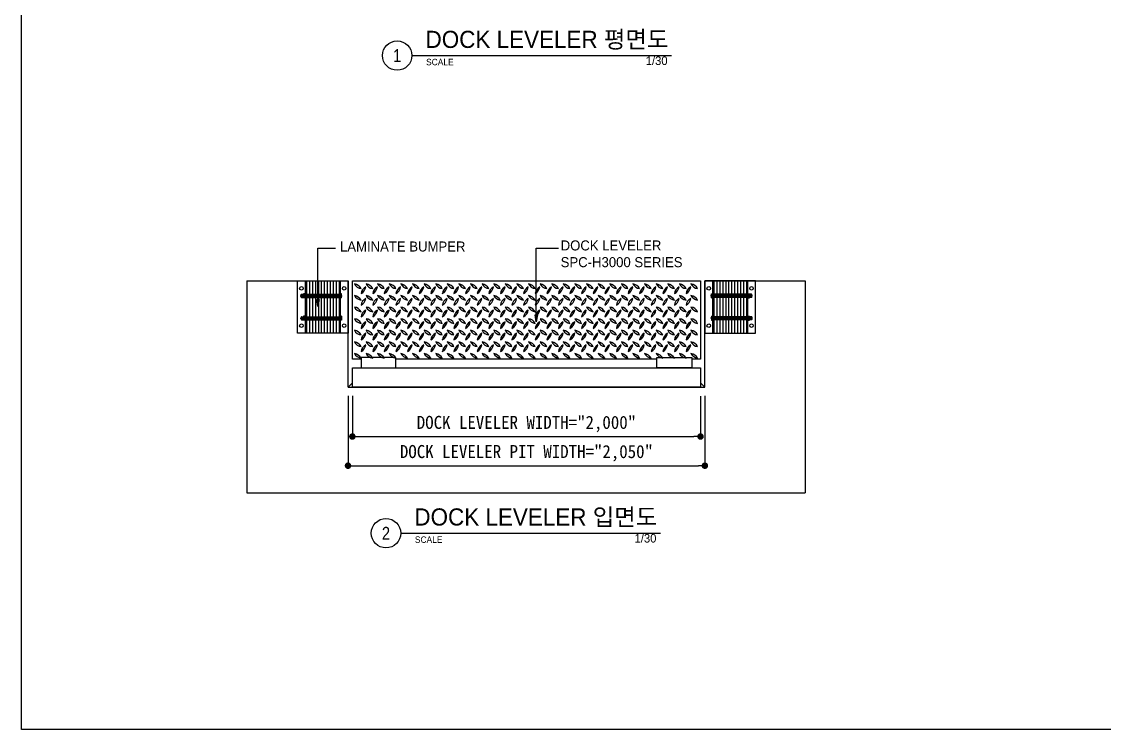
# Model space of a CAD drawing. Header units: millimetres. Extents: x 0 to 24690, y 0 to 8910.
# Drawn here: x 0 to 6220, y 0 to 4068 of the extents above; entities that cross this region are included whole.
import ezdxf
from ezdxf.enums import TextEntityAlignment as Align

# ---------------------------------------------------------------- set-up
doc = ezdxf.new("R2010")
doc.units = ezdxf.units.MM
doc.header["$LTSCALE"] = 400
doc.header["$MEASUREMENT"] = 0
doc.header["$PDSIZE"] = -5
doc.layers.get('0').update_dxf_attribs({"linetype": 'CONTINUOUS'})
doc.layers.get('Defpoints').update_dxf_attribs({"color": 161, "linetype": 'CONTINUOUS'})
for name, color, linetype in [('8', 8, 'CONTINUOUS'), ('SOLID_COL', 7, 'CONTINUOUS'), ('건축120130$0$MARK', 3, 'CONTINUOUS')]:
    doc.layers.add(name, color=color, linetype=linetype)
doc.styles.add('2020음성 1차', font='나눔고딕Bold.ttf')
doc.styles.get("Standard").update_dxf_attribs({"font": 'SYMBOL'})
doc.styles.add('돋움체', font='')
doc.styles.add('울릉도M', font='')
doc.styles.get('돋움체').set_extended_font_data('DotumChe')
doc.styles.get('울릉도M').set_extended_font_data('HY울릉도M')
doc.dimstyles.new('std_style', dxfattribs={"dimtxt": 3, "dimasz": 1, "dimexe": 1.5, "dimexo": 2, "dimgap": 1, "dimtad": 1, "dimtoh": 1, "dimdec": 0, "dimzin": 0, "dimdsep": 46, "dimtxsty": 'Standard', "dimblk": '01420DDOT01', "dimblk1": '01420DDOT01', "dimblk2": '01420DDOT01', "dimcen": 2.5, "dimdle": 8, "dimclrd": 256, "dimclre": 256, "dimclrt": 256, "dimadec": 1, "dimazin": 0, "dimtfac": 1, "dimtdec": 0, "dimtix": 1, "dimtmove": 2, "dimatfit": 3, "dimldrblk": 'CLOSEDBLANK', "dimfxl": 1, "dimtolj": 1, "dimtzin": 0, "dimlwd": -1, "dimlwe": -1, "dimarcsym": 0})
doc.dimstyles.new('류재성$0', dxfattribs={"dimscale": 50, "dimtxt": 3, "dimasz": 1.5, "dimexe": 0, "dimexo": 2, "dimgap": 1, "dimtad": 1, "dimdec": 0, "dimdsep": 46, "dimlunit": 6, "dimtxsty": '2020음성 1차', "dimblk1": 'DOT', "dimblk2": 'DOT', "dimsah": 1, "dimcen": 0.09, "dimclrt": 4, "dimadec": 0, "dimazin": 0, "dimtfac": 1, "dimtdec": 4, "dimtofl": 0, "dimtmove": 0, "dimatfit": 3, "dimldrblk": 'DOT', "dimfxl": 1, "dimtolj": 1, "dimtzin": 0, "dimarcsym": 0})

# ---------------------------------------------------------------- blocks, each defined once
blk = doc.blocks.new('_Dot')
at = {"color": 0, "linetype": 'ByBlock', "lineweight": -2}
blk.add_line((-0.5, 0), (-1, 0), dxfattribs=at)
at = {"color": 0, "linetype": 'ByBlock', "const_width": 0.5}
blk.add_lwpolyline([(-0.25, 0, 1), (0.25, 0, 1)], format="xyb", close=True, dxfattribs=at)
blk = doc.blocks.new('*D61')
at = {"layer": 'Defpoints', "color": 0}
for p in [(1899.9, 1967.3), (3899.9, 1965.4), (3899.9, 1683)]:
    blk.add_point(p, dxfattribs=at)
at = {"layer": 'SOLID_COL', "color": 0, "lineweight": -2}
for p, q in [((1899.9, 1917.3), (1899.9, 1683)), ((3899.9, 1915.4), (3899.9, 1683)), ((1937.4, 1683), (3862.4, 1683))]:
    blk.add_line(p, q, dxfattribs=at)
at = {"layer": 'SOLID_COL', "color": 0, "linetype": 'ByBlock', "lineweight": -2, "xscale": 37.5, "yscale": 37.5, "zscale": 37.5, "rotation": 180}
blk.add_blockref('_Dot', (1899.9, 1683), dxfattribs=at)
at = {"layer": 'SOLID_COL', "color": 0, "linetype": 'ByBlock', "lineweight": -2, "xscale": 37.5, "yscale": 37.5, "zscale": 37.5}
blk.add_blockref('_Dot', (3899.9, 1683), dxfattribs=at)
at = {"layer": 'SOLID_COL', "color": 4, "insert": (2899.9, 1754.7), "char_height": 75, "attachment_point": 5, "style": '돋움체'}
blk.add_mtext('\\A1;DOCK LEVELER WIDTH="2,000"', dxfattribs=at)
blk = doc.blocks.new('*D62')
at = {"layer": 'Defpoints', "color": 0}
for p in [(1874.9, 1967.3), (3924.9, 1967.3), (3924.9, 1515.3)]:
    blk.add_point(p, dxfattribs=at)
at = {"layer": 'SOLID_COL', "color": 0, "lineweight": -2}
for p, q in [((1874.9, 1917.3), (1874.9, 1515.3)), ((3924.9, 1917.3), (3924.9, 1515.3)), ((1912.4, 1515.3), (3887.4, 1515.3))]:
    blk.add_line(p, q, dxfattribs=at)
at = {"layer": 'SOLID_COL', "color": 0, "linetype": 'ByBlock', "lineweight": -2, "xscale": 37.5, "yscale": 37.5, "zscale": 37.5, "rotation": 180}
blk.add_blockref('_Dot', (1874.9, 1515.3), dxfattribs=at)
at = {"layer": 'SOLID_COL', "color": 0, "linetype": 'ByBlock', "lineweight": -2, "xscale": 37.5, "yscale": 37.5, "zscale": 37.5}
blk.add_blockref('_Dot', (3924.9, 1515.3), dxfattribs=at)
at = {"layer": 'SOLID_COL', "color": 4, "insert": (2899.9, 1587), "char_height": 75, "attachment_point": 5, "style": '돋움체'}
blk.add_mtext('\\A1;DOCK LEVELER PIT WIDTH="2,050"', dxfattribs=at)
blk = doc.blocks.new('01420DDOT01')
blk.add_line((-1.5, 0), (1.5, 0))
at = {"const_width": 0.5}
blk.add_lwpolyline([(-0.25, 0, 1), (0.25, 0, 1)], format="xyb", close=True, dxfattribs=at)

msp = doc.modelspace()

# ---------------------------------------------------------------- linework, layer by layer
at = {"color": 2}
for p, q in [((1294.5, 2577.3), (1874.9, 2577.3)), ((1294.5, 2577.3), (1294.5, 1359.6)), ((1874.9, 1967.3), (1874.9, 2577.3)), ((3924.9, 2577.3), (4501.1, 2577.3)), ((3924.9, 1967.3), (3924.9, 2577.3)), ((4501.1, 2577.3), (4501.1, 1359.6)), ((1874.9, 1967.3), (1899.9, 1992.3)), ((3924.9, 1967.3), (3899.9, 1992.3)), ((1874.9, 1967.3), (3924.9, 1967.3)), ((1294.5, 1359.6), (4501.1, 1359.6))]:
    msp.add_line(p, q, dxfattribs=at)
at = {"color": 251}
for p, q in [((1636.4, 2577.3), (1636.4, 2277.3)), ((1653.4, 2577.3), (1653.4, 2277.3)), ((1670.4, 2577.3), (1670.4, 2277.3)), ((1687.4, 2577.3), (1687.4, 2277.3)), ((1704.4, 2577.3), (1704.4, 2277.3)), ((1721.4, 2577.3), (1721.4, 2277.3)), ((1738.4, 2577.3), (1738.4, 2277.3)), ((1755.4, 2577.3), (1755.4, 2277.3)), ((1772.4, 2577.3), (1772.4, 2277.3)), ((1789.4, 2577.3), (1789.4, 2277.3)), ((1806.4, 2577.3), (1806.4, 2277.3)), ((1823.4, 2577.3), (1823.4, 2277.3)), ((3976.4, 2577.3), (3976.4, 2277.3)), ((3993.4, 2577.3), (3993.4, 2277.3)), ((4010.4, 2577.3), (4010.4, 2277.3)), ((4027.4, 2577.3), (4027.4, 2277.3)), ((4044.4, 2577.3), (4044.4, 2277.3)), ((4061.4, 2577.3), (4061.4, 2277.3)), ((4078.4, 2577.3), (4078.4, 2277.3)), ((4095.4, 2577.3), (4095.4, 2277.3)), ((4112.4, 2577.3), (4112.4, 2277.3)), ((4129.4, 2577.3), (4129.4, 2277.3)), ((4146.4, 2577.3), (4146.4, 2277.3)), ((4163.4, 2577.3), (4163.4, 2277.3))]:
    msp.add_line(p, q, dxfattribs=at)
for p, q in [((1899.9, 2127.3), (1899.9, 2577.3)), ((1899.9, 2577.3), (3899.9, 2577.3)), ((3899.9, 2577.3), (3899.9, 2127.3)), ((1950.3, 2127.3), (1899.9, 2127.3)), ((3649.6, 2127.3), (2150.3, 2127.3)), ((3899.9, 2127.3), (3849.6, 2127.3))]:
    msp.add_line(p, q)
at = {"color": 7}
msp.add_line((2007.2, 1967.3), (3792.7, 1967.3), dxfattribs=at)
at = {"color": 251}
for points in [[(1629.9, 2277.3), (1584.9, 2277.3), (1584.9, 2577.3), (1629.9, 2577.3)], [(1829.9, 2577.3), (1829.9, 2277.3), (1629.9, 2277.3), (1629.9, 2577.3)], [(1874.9, 2277.3), (1829.9, 2277.3), (1829.9, 2577.3), (1874.9, 2577.3)], [(3924.9, 2277.3), (3969.9, 2277.3), (3969.9, 2577.3), (3924.9, 2577.3)], [(3969.9, 2577.3), (3969.9, 2277.3), (4169.9, 2277.3), (4169.9, 2577.3)], [(4169.9, 2277.3), (4214.9, 2277.3), (4214.9, 2577.3), (4169.9, 2577.3)]]:
    msp.add_lwpolyline(points, close=True, dxfattribs=at)
for points in [[(1950.3, 2077.3), (2150.3, 2077.3), (2150.3, 2137.3), (1950.3, 2137.3)], [(3849.6, 2077.3), (3649.6, 2077.3), (3649.6, 2137.3), (3849.6, 2137.3)], [(3899.9, 1967.3), (1899.9, 1967.3), (1899.9, 2077.3), (3899.9, 2077.3)]]:
    msp.add_lwpolyline(points, close=True)
for centre, start, end in [((1904.1, 2509.1), 28.04439, 81.45901), ((1957.6, 2584.8), 208.04439, 261.45901), ((1970.8, 2509.1), 28.04439, 81.45901), ((2024.3, 2584.8), 208.04439, 261.45901), ((2037.4, 2509.1), 28.04439, 81.45901), ((2091, 2584.8), 208.04439, 261.45901), ((2104.1, 2509.1), 28.04439, 81.45901), ((2157.6, 2584.8), 208.04439, 261.45901), ((2170.8, 2509.1), 28.04439, 81.45901), ((2224.3, 2584.8), 208.04439, 261.45901), ((2237.4, 2509.1), 28.04439, 81.45901), ((2291, 2584.8), 208.04439, 261.45901), ((2304.1, 2509.1), 28.04439, 81.45901), ((2357.6, 2584.8), 208.04439, 261.45901), ((2370.8, 2509.1), 28.04439, 81.45901), ((2424.3, 2584.8), 208.04439, 261.45901), ((2437.4, 2509.1), 28.04439, 81.45901), ((2491, 2584.8), 208.04439, 261.45901), ((2504.1, 2509.1), 28.04439, 81.45901), ((2557.6, 2584.8), 208.04439, 261.45901), ((2570.8, 2509.1), 28.04439, 81.45901), ((2624.3, 2584.8), 208.04439, 261.45901), ((2637.4, 2509.1), 28.04439, 81.45901), ((2691, 2584.8), 208.04439, 261.45901), ((2704.1, 2509.1), 28.04439, 81.45901), ((2757.6, 2584.8), 208.04439, 261.45901), ((2770.8, 2509.1), 28.04439, 81.45901), ((2824.3, 2584.8), 208.04439, 261.45901), ((2837.4, 2509.1), 28.04439, 81.45901), ((2891, 2584.8), 208.04439, 261.45901), ((2904.1, 2509.1), 28.04439, 81.45901), ((2957.6, 2584.8), 208.04439, 261.45901), ((2970.8, 2509.1), 28.04439, 81.45901), ((3024.3, 2584.8), 208.04439, 261.45901), ((3037.4, 2509.1), 28.04439, 81.45901), ((3091, 2584.8), 208.04439, 261.45901), ((3104.1, 2509.1), 28.04439, 81.45901), ((3157.6, 2584.8), 208.04439, 261.45901), ((3170.8, 2509.1), 28.04439, 81.45901), ((3224.3, 2584.8), 208.04439, 261.45901), ((3237.4, 2509.1), 28.04439, 81.45901), ((3291, 2584.8), 208.04439, 261.45901), ((3304.1, 2509.1), 28.04439, 81.45901), ((3357.6, 2584.8), 208.04439, 261.45901), ((3370.8, 2509.1), 28.04439, 81.45901), ((3424.3, 2584.8), 208.04439, 261.45901), ((3437.4, 2509.1), 28.04439, 81.45901), ((3491, 2584.8), 208.04439, 261.45901), ((3504.1, 2509.1), 28.04439, 81.45901), ((3557.6, 2584.8), 208.04439, 261.45901), ((3570.8, 2509.1), 28.04439, 81.45901), ((3624.3, 2584.8), 208.04439, 261.45901), ((3637.4, 2509.1), 28.04439, 81.45901), ((3691, 2584.8), 208.04439, 261.45901), ((3704.1, 2509.1), 28.04439, 81.45901), ((3757.6, 2584.8), 208.04439, 261.45901), ((3770.8, 2509.1), 28.04439, 81.45901), ((3824.3, 2584.8), 208.04439, 261.45901), ((3837.4, 2509.1), 28.04439, 81.45901), ((3891, 2584.8), 208.04439, 261.45901), ((1904.1, 2442.4), 28.04439, 81.45901), ((1957.6, 2518.1), 208.04439, 261.45901), ((2001.4, 2497.1), 118.04439, 171.45901), ((1925.7, 2550.6), 298.04439, 351.45901), ((1970.8, 2442.4), 28.04439, 81.45901), ((2024.3, 2518.1), 208.04439, 261.45901), ((2068.1, 2497.1), 118.04439, 171.45901), ((1992.3, 2550.6), 298.04439, 351.45901), ((2037.4, 2442.4), 28.04439, 81.45901), ((2091, 2518.1), 208.04439, 261.45901), ((2134.8, 2497.1), 118.04439, 171.45901), ((2059, 2550.6), 298.04439, 351.45901), ((2104.1, 2442.4), 28.04439, 81.45901), ((2157.6, 2518.1), 208.04439, 261.45901), ((2201.4, 2497.1), 118.04439, 171.45901), ((2125.7, 2550.6), 298.04439, 351.45901), ((2170.8, 2442.4), 28.04439, 81.45901), ((2224.3, 2518.1), 208.04439, 261.45901), ((2268.1, 2497.1), 118.04439, 171.45901), ((2192.3, 2550.6), 298.04439, 351.45901), ((2237.4, 2442.4), 28.04439, 81.45901), ((2291, 2518.1), 208.04439, 261.45901), ((2334.8, 2497.1), 118.04439, 171.45901), ((2259, 2550.6), 298.04439, 351.45901), ((2304.1, 2442.4), 28.04439, 81.45901), ((2357.6, 2518.1), 208.04439, 261.45901), ((2401.4, 2497.1), 118.04439, 171.45901), ((2325.7, 2550.6), 298.04439, 351.45901), ((2370.8, 2442.4), 28.04439, 81.45901), ((2424.3, 2518.1), 208.04439, 261.45901), ((2468.1, 2497.1), 118.04439, 171.45901), ((2392.3, 2550.6), 298.04439, 351.45901), ((2437.4, 2442.4), 28.04439, 81.45901), ((2491, 2518.1), 208.04439, 261.45901), ((2534.8, 2497.1), 118.04439, 171.45901), ((2459, 2550.6), 298.04439, 351.45901), ((2504.1, 2442.4), 28.04439, 81.45901), ((2557.6, 2518.1), 208.04439, 261.45901), ((2601.4, 2497.1), 118.04439, 171.45901), ((2525.7, 2550.6), 298.04439, 351.45901), ((2570.8, 2442.4), 28.04439, 81.45901), ((2624.3, 2518.1), 208.04439, 261.45901), ((2668.1, 2497.1), 118.04439, 171.45901), ((2592.3, 2550.6), 298.04439, 351.45901), ((2637.4, 2442.4), 28.04439, 81.45901), ((2691, 2518.1), 208.04439, 261.45901), ((2734.8, 2497.1), 118.04439, 171.45901), ((2659, 2550.6), 298.04439, 351.45901), ((2704.1, 2442.4), 28.04439, 81.45901), ((2757.6, 2518.1), 208.04439, 261.45901), ((2801.4, 2497.1), 118.04439, 171.45901), ((2725.7, 2550.6), 298.04439, 351.45901), ((2770.8, 2442.4), 28.04439, 81.45901), ((2824.3, 2518.1), 208.04439, 261.45901), ((2868.1, 2497.1), 118.04439, 171.45901), ((2792.3, 2550.6), 298.04439, 351.45901), ((2837.4, 2442.4), 28.04439, 81.45901), ((2891, 2518.1), 208.04439, 261.45901), ((2934.8, 2497.1), 118.04439, 171.45901), ((2859, 2550.6), 298.04439, 351.45901), ((2904.1, 2442.4), 28.04439, 81.45901), ((2957.6, 2518.1), 208.04439, 261.45901), ((3001.4, 2497.1), 118.04439, 171.45901), ((2925.7, 2550.6), 298.04439, 351.45901), ((2970.8, 2442.4), 28.04439, 81.45901), ((3024.3, 2518.1), 208.04439, 261.45901), ((3068.1, 2497.1), 118.04439, 171.45901), ((2992.3, 2550.6), 298.04439, 351.45901), ((3037.4, 2442.4), 28.04439, 81.45901), ((3091, 2518.1), 208.04439, 261.45901), ((3134.8, 2497.1), 118.04439, 171.45901), ((3059, 2550.6), 298.04439, 351.45901), ((3104.1, 2442.4), 28.04439, 81.45901), ((3157.6, 2518.1), 208.04439, 261.45901), ((3201.4, 2497.1), 118.04439, 171.45901), ((3125.7, 2550.6), 298.04439, 351.45901), ((3170.8, 2442.4), 28.04439, 81.45901), ((3224.3, 2518.1), 208.04439, 261.45901), ((3268.1, 2497.1), 118.04439, 171.45901), ((3192.3, 2550.6), 298.04439, 351.45901), ((3237.4, 2442.4), 28.04439, 81.45901), ((3291, 2518.1), 208.04439, 261.45901), ((3334.8, 2497.1), 118.04439, 171.45901), ((3259, 2550.6), 298.04439, 351.45901), ((3304.1, 2442.4), 28.04439, 81.45901), ((3357.6, 2518.1), 208.04439, 261.45901), ((3401.4, 2497.1), 118.04439, 171.45901), ((3325.7, 2550.6), 298.04439, 351.45901), ((3370.8, 2442.4), 28.04439, 81.45901), ((3424.3, 2518.1), 208.04439, 261.45901), ((3468.1, 2497.1), 118.04439, 171.45901), ((3392.3, 2550.6), 298.04439, 351.45901), ((3437.4, 2442.4), 28.04439, 81.45901), ((3491, 2518.1), 208.04439, 261.45901), ((3534.8, 2497.1), 118.04439, 171.45901), ((3459, 2550.6), 298.04439, 351.45901), ((3504.1, 2442.4), 28.04439, 81.45901), ((3557.6, 2518.1), 208.04439, 261.45901), ((3601.4, 2497.1), 118.04439, 171.45901), ((3525.7, 2550.6), 298.04439, 351.45901), ((3570.8, 2442.4), 28.04439, 81.45901), ((3624.3, 2518.1), 208.04439, 261.45901), ((3668.1, 2497.1), 118.04439, 171.45901), ((3592.3, 2550.6), 298.04439, 351.45901), ((3637.4, 2442.4), 28.04439, 81.45901), ((3691, 2518.1), 208.04439, 261.45901), ((3734.8, 2497.1), 118.04439, 171.45901), ((3659, 2550.6), 298.04439, 351.45901), ((3704.1, 2442.4), 28.04439, 81.45901), ((3757.6, 2518.1), 208.04439, 261.45901), ((3801.4, 2497.1), 118.04439, 171.45901), ((3725.7, 2550.6), 298.04439, 351.45901), ((3770.8, 2442.4), 28.04439, 81.45901), ((3824.3, 2518.1), 208.04439, 261.45901), ((3868.1, 2497.1), 118.04439, 171.45901), ((3792.3, 2550.6), 298.04439, 351.45901), ((3837.4, 2442.4), 28.04439, 81.45901), ((3891, 2518.1), 208.04439, 261.45901), ((1904.1, 2375.7), 28.04439, 81.45901), ((1957.6, 2451.5), 208.04439, 261.45901), ((2001.4, 2430.4), 118.04439, 171.45901), ((1925.7, 2484), 298.04439, 351.45901), ((1970.8, 2375.7), 28.04439, 81.45901), ((2024.3, 2451.5), 208.04439, 261.45901), ((2068.1, 2430.4), 118.04439, 171.45901), ((1992.3, 2484), 298.04439, 351.45901), ((2037.4, 2375.7), 28.04439, 81.45901), ((2091, 2451.5), 208.04439, 261.45901), ((2134.8, 2430.4), 118.04439, 171.45901), ((2059, 2484), 298.04439, 351.45901), ((2104.1, 2375.7), 28.04439, 81.45901), ((2157.6, 2451.5), 208.04439, 261.45901), ((2201.4, 2430.4), 118.04439, 171.45901), ((2125.7, 2484), 298.04439, 351.45901), ((2170.8, 2375.7), 28.04439, 81.45901), ((2224.3, 2451.5), 208.04439, 261.45901), ((2268.1, 2430.4), 118.04439, 171.45901), ((2192.3, 2484), 298.04439, 351.45901), ((2237.4, 2375.7), 28.04439, 81.45901), ((2291, 2451.5), 208.04439, 261.45901), ((2334.8, 2430.4), 118.04439, 171.45901), ((2259, 2484), 298.04439, 351.45901), ((2304.1, 2375.7), 28.04439, 81.45901), ((2357.6, 2451.5), 208.04439, 261.45901), ((2401.4, 2430.4), 118.04439, 171.45901), ((2325.7, 2484), 298.04439, 351.45901), ((2370.8, 2375.7), 28.04439, 81.45901), ((2424.3, 2451.5), 208.04439, 261.45901), ((2468.1, 2430.4), 118.04439, 171.45901), ((2392.3, 2484), 298.04439, 351.45901), ((2437.4, 2375.7), 28.04439, 81.45901), ((2491, 2451.5), 208.04439, 261.45901), ((2534.8, 2430.4), 118.04439, 171.45901), ((2459, 2484), 298.04439, 351.45901), ((2504.1, 2375.7), 28.04439, 81.45901), ((2557.6, 2451.5), 208.04439, 261.45901), ((2601.4, 2430.4), 118.04439, 171.45901), ((2525.7, 2484), 298.04439, 351.45901), ((2570.8, 2375.7), 28.04439, 81.45901), ((2624.3, 2451.5), 208.04439, 261.45901), ((2668.1, 2430.4), 118.04439, 171.45901), ((2592.3, 2484), 298.04439, 351.45901), ((2637.4, 2375.7), 28.04439, 81.45901), ((2691, 2451.5), 208.04439, 261.45901), ((2734.8, 2430.4), 118.04439, 171.45901), ((2659, 2484), 298.04439, 351.45901), ((2704.1, 2375.7), 28.04439, 81.45901), ((2757.6, 2451.5), 208.04439, 261.45901), ((2801.4, 2430.4), 118.04439, 171.45901), ((2725.7, 2484), 298.04439, 351.45901), ((2770.8, 2375.7), 28.04439, 81.45901), ((2824.3, 2451.5), 208.04439, 261.45901), ((2868.1, 2430.4), 118.04439, 171.45901), ((2792.3, 2484), 298.04439, 351.45901), ((2837.4, 2375.7), 28.04439, 81.45901), ((2891, 2451.5), 208.04439, 261.45901), ((2934.8, 2430.4), 118.04439, 171.45901), ((2859, 2484), 298.04439, 351.45901), ((2904.1, 2375.7), 28.04439, 81.45901), ((2957.6, 2451.5), 208.04439, 261.45901), ((3001.4, 2430.4), 118.04439, 171.45901), ((2925.7, 2484), 298.04439, 351.45901), ((2970.8, 2375.7), 28.04439, 81.45901), ((3024.3, 2451.5), 208.04439, 261.45901), ((3068.1, 2430.4), 118.04439, 171.45901), ((2992.3, 2484), 298.04439, 351.45901), ((3037.4, 2375.7), 28.04439, 81.45901), ((3091, 2451.5), 208.04439, 261.45901), ((3134.8, 2430.4), 118.04439, 171.45901), ((3059, 2484), 298.04439, 351.45901), ((3104.1, 2375.7), 28.04439, 81.45901), ((3157.6, 2451.5), 208.04439, 261.45901), ((3201.4, 2430.4), 118.04439, 171.45901), ((3125.7, 2484), 298.04439, 351.45901), ((3170.8, 2375.7), 28.04439, 81.45901), ((3224.3, 2451.5), 208.04439, 261.45901), ((3268.1, 2430.4), 118.04439, 171.45901), ((3192.3, 2484), 298.04439, 351.45901), ((3237.4, 2375.7), 28.04439, 81.45901), ((3291, 2451.5), 208.04439, 261.45901), ((3334.8, 2430.4), 118.04439, 171.45901), ((3259, 2484), 298.04439, 351.45901), ((3304.1, 2375.7), 28.04439, 81.45901), ((3357.6, 2451.5), 208.04439, 261.45901), ((3401.4, 2430.4), 118.04439, 171.45901), ((3325.7, 2484), 298.04439, 351.45901), ((3370.8, 2375.7), 28.04439, 81.45901), ((3424.3, 2451.5), 208.04439, 261.45901), ((3468.1, 2430.4), 118.04439, 171.45901), ((3392.3, 2484), 298.04439, 351.45901), ((3437.4, 2375.7), 28.04439, 81.45901), ((3491, 2451.5), 208.04439, 261.45901), ((3534.8, 2430.4), 118.04439, 171.45901), ((3459, 2484), 298.04439, 351.45901), ((3504.1, 2375.7), 28.04439, 81.45901), ((3557.6, 2451.5), 208.04439, 261.45901), ((3601.4, 2430.4), 118.04439, 171.45901), ((3525.7, 2484), 298.04439, 351.45901), ((3570.8, 2375.7), 28.04439, 81.45901), ((3624.3, 2451.5), 208.04439, 261.45901), ((3668.1, 2430.4), 118.04439, 171.45901), ((3592.3, 2484), 298.04439, 351.45901), ((3637.4, 2375.7), 28.04439, 81.45901), ((3691, 2451.5), 208.04439, 261.45901), ((3734.8, 2430.4), 118.04439, 171.45901), ((3659, 2484), 298.04439, 351.45901), ((3704.1, 2375.7), 28.04439, 81.45901), ((3757.6, 2451.5), 208.04439, 261.45901), ((3801.4, 2430.4), 118.04439, 171.45901), ((3725.7, 2484), 298.04439, 351.45901), ((3770.8, 2375.7), 28.04439, 81.45901), ((3824.3, 2451.5), 208.04439, 261.45901), ((3868.1, 2430.4), 118.04439, 171.45901), ((3792.3, 2484), 298.04439, 351.45901), ((3837.4, 2375.7), 28.04439, 81.45901), ((3891, 2451.5), 208.04439, 261.45901), ((2001.4, 2363.8), 118.04439, 171.45901), ((1925.7, 2417.3), 298.04439, 351.45901), ((2068.1, 2363.8), 118.04439, 171.45901), ((1992.3, 2417.3), 298.04439, 351.45901), ((2134.8, 2363.8), 118.04439, 171.45901), ((2059, 2417.3), 298.04439, 351.45901), ((2201.4, 2363.8), 118.04439, 171.45901), ((2125.7, 2417.3), 298.04439, 351.45901), ((2268.1, 2363.8), 118.04439, 171.45901), ((2192.3, 2417.3), 298.04439, 351.45901), ((2334.8, 2363.8), 118.04439, 171.45901), ((2259, 2417.3), 298.04439, 351.45901), ((2401.4, 2363.8), 118.04439, 171.45901), ((2325.7, 2417.3), 298.04439, 351.45901), ((2468.1, 2363.8), 118.04439, 171.45901), ((2392.3, 2417.3), 298.04439, 351.45901), ((2534.8, 2363.8), 118.04439, 171.45901), ((2459, 2417.3), 298.04439, 351.45901), ((2601.4, 2363.8), 118.04439, 171.45901), ((2525.7, 2417.3), 298.04439, 351.45901), ((2668.1, 2363.8), 118.04439, 171.45901), ((2592.3, 2417.3), 298.04439, 351.45901), ((2734.8, 2363.8), 118.04439, 171.45901), ((2659, 2417.3), 298.04439, 351.45901), ((2801.4, 2363.8), 118.04439, 171.45901), ((2725.7, 2417.3), 298.04439, 351.45901), ((2868.1, 2363.8), 118.04439, 171.45901), ((2792.3, 2417.3), 298.04439, 351.45901), ((2934.8, 2363.8), 118.04439, 171.45901), ((2859, 2417.3), 298.04439, 351.45901), ((3001.4, 2363.8), 118.04439, 171.45901), ((2925.7, 2417.3), 298.04439, 351.45901), ((3068.1, 2363.8), 118.04439, 171.45901), ((2992.3, 2417.3), 298.04439, 351.45901), ((3134.8, 2363.8), 118.04439, 171.45901), ((3059, 2417.3), 298.04439, 351.45901), ((3201.4, 2363.8), 118.04439, 171.45901), ((3125.7, 2417.3), 298.04439, 351.45901), ((3268.1, 2363.8), 118.04439, 171.45901), ((3192.3, 2417.3), 298.04439, 351.45901), ((3334.8, 2363.8), 118.04439, 171.45901), ((3259, 2417.3), 298.04439, 351.45901), ((3401.4, 2363.8), 118.04439, 171.45901), ((3325.7, 2417.3), 298.04439, 351.45901), ((3468.1, 2363.8), 118.04439, 171.45901), ((3392.3, 2417.3), 298.04439, 351.45901), ((3534.8, 2363.8), 118.04439, 171.45901), ((3459, 2417.3), 298.04439, 351.45901), ((3601.4, 2363.8), 118.04439, 171.45901), ((3525.7, 2417.3), 298.04439, 351.45901), ((3668.1, 2363.8), 118.04439, 171.45901), ((3592.3, 2417.3), 298.04439, 351.45901), ((3734.8, 2363.8), 118.04439, 171.45901), ((3659, 2417.3), 298.04439, 351.45901), ((3801.4, 2363.8), 118.04439, 171.45901), ((3725.7, 2417.3), 298.04439, 351.45901), ((3868.1, 2363.8), 118.04439, 171.45901), ((3792.3, 2417.3), 298.04439, 351.45901), ((1904.1, 2309.1), 28.04439, 81.45901), ((1957.6, 2384.8), 208.04439, 261.45901), ((2001.4, 2297.1), 118.04439, 171.45901), ((1925.7, 2350.6), 298.04439, 351.45901), ((1970.8, 2309.1), 28.04439, 81.45901), ((2024.3, 2384.8), 208.04439, 261.45901), ((2068.1, 2297.1), 118.04439, 171.45901), ((1992.3, 2350.6), 298.04439, 351.45901), ((2037.4, 2309.1), 28.04439, 81.45901), ((2091, 2384.8), 208.04439, 261.45901), ((2134.8, 2297.1), 118.04439, 171.45901), ((2059, 2350.6), 298.04439, 351.45901), ((2104.1, 2309.1), 28.04439, 81.45901), ((2157.6, 2384.8), 208.04439, 261.45901), ((2201.4, 2297.1), 118.04439, 171.45901), ((2125.7, 2350.6), 298.04439, 351.45901), ((2170.8, 2309.1), 28.04439, 81.45901), ((2224.3, 2384.8), 208.04439, 261.45901), ((2268.1, 2297.1), 118.04439, 171.45901), ((2192.3, 2350.6), 298.04439, 351.45901), ((2237.4, 2309.1), 28.04439, 81.45901), ((2291, 2384.8), 208.04439, 261.45901), ((2334.8, 2297.1), 118.04439, 171.45901), ((2259, 2350.6), 298.04439, 351.45901), ((2304.1, 2309.1), 28.04439, 81.45901), ((2357.6, 2384.8), 208.04439, 261.45901), ((2401.4, 2297.1), 118.04439, 171.45901), ((2325.7, 2350.6), 298.04439, 351.45901), ((2370.8, 2309.1), 28.04439, 81.45901), ((2424.3, 2384.8), 208.04439, 261.45901), ((2468.1, 2297.1), 118.04439, 171.45901), ((2392.3, 2350.6), 298.04439, 351.45901), ((2437.4, 2309.1), 28.04439, 81.45901), ((2491, 2384.8), 208.04439, 261.45901), ((2534.8, 2297.1), 118.04439, 171.45901), ((2459, 2350.6), 298.04439, 351.45901), ((2504.1, 2309.1), 28.04439, 81.45901), ((2557.6, 2384.8), 208.04439, 261.45901), ((2601.4, 2297.1), 118.04439, 171.45901), ((2525.7, 2350.6), 298.04439, 351.45901), ((2570.8, 2309.1), 28.04439, 81.45901), ((2624.3, 2384.8), 208.04439, 261.45901), ((2668.1, 2297.1), 118.04439, 171.45901), ((2592.3, 2350.6), 298.04439, 351.45901), ((2637.4, 2309.1), 28.04439, 81.45901), ((2691, 2384.8), 208.04439, 261.45901), ((2734.8, 2297.1), 118.04439, 171.45901), ((2659, 2350.6), 298.04439, 351.45901), ((2704.1, 2309.1), 28.04439, 81.45901), ((2757.6, 2384.8), 208.04439, 261.45901), ((2801.4, 2297.1), 118.04439, 171.45901), ((2725.7, 2350.6), 298.04439, 351.45901), ((2770.8, 2309.1), 28.04439, 81.45901), ((2824.3, 2384.8), 208.04439, 261.45901), ((2868.1, 2297.1), 118.04439, 171.45901), ((2792.3, 2350.6), 298.04439, 351.45901), ((2837.4, 2309.1), 28.04439, 81.45901), ((2891, 2384.8), 208.04439, 261.45901), ((2934.8, 2297.1), 118.04439, 171.45901), ((2859, 2350.6), 298.04439, 351.45901), ((2904.1, 2309.1), 28.04439, 81.45901), ((2957.6, 2384.8), 208.04439, 261.45901), ((3001.4, 2297.1), 118.04439, 171.45901), ((2925.7, 2350.6), 298.04439, 351.45901), ((2970.8, 2309.1), 28.04439, 81.45901), ((3024.3, 2384.8), 208.04439, 261.45901), ((3068.1, 2297.1), 118.04439, 171.45901), ((2992.3, 2350.6), 298.04439, 351.45901), ((3037.4, 2309.1), 28.04439, 81.45901), ((3091, 2384.8), 208.04439, 261.45901), ((3134.8, 2297.1), 118.04439, 171.45901), ((3059, 2350.6), 298.04439, 351.45901), ((3104.1, 2309.1), 28.04439, 81.45901), ((3157.6, 2384.8), 208.04439, 261.45901), ((3201.4, 2297.1), 118.04439, 171.45901), ((3125.7, 2350.6), 298.04439, 351.45901), ((3170.8, 2309.1), 28.04439, 81.45901), ((3224.3, 2384.8), 208.04439, 261.45901), ((3268.1, 2297.1), 118.04439, 171.45901), ((3192.3, 2350.6), 298.04439, 351.45901), ((3237.4, 2309.1), 28.04439, 81.45901), ((3291, 2384.8), 208.04439, 261.45901), ((3334.8, 2297.1), 118.04439, 171.45901), ((3259, 2350.6), 298.04439, 351.45901), ((3304.1, 2309.1), 28.04439, 81.45901), ((3357.6, 2384.8), 208.04439, 261.45901), ((3401.4, 2297.1), 118.04439, 171.45901), ((3325.7, 2350.6), 298.04439, 351.45901), ((3370.8, 2309.1), 28.04439, 81.45901), ((3424.3, 2384.8), 208.04439, 261.45901), ((3468.1, 2297.1), 118.04439, 171.45901), ((3392.3, 2350.6), 298.04439, 351.45901), ((3437.4, 2309.1), 28.04439, 81.45901), ((3491, 2384.8), 208.04439, 261.45901), ((3534.8, 2297.1), 118.04439, 171.45901), ((3459, 2350.6), 298.04439, 351.45901), ((3504.1, 2309.1), 28.04439, 81.45901), ((3557.6, 2384.8), 208.04439, 261.45901), ((3601.4, 2297.1), 118.04439, 171.45901), ((3525.7, 2350.6), 298.04439, 351.45901), ((3570.8, 2309.1), 28.04439, 81.45901), ((3624.3, 2384.8), 208.04439, 261.45901), ((3668.1, 2297.1), 118.04439, 171.45901), ((3592.3, 2350.6), 298.04439, 351.45901), ((3637.4, 2309.1), 28.04439, 81.45901), ((3691, 2384.8), 208.04439, 261.45901), ((3734.8, 2297.1), 118.04439, 171.45901), ((3659, 2350.6), 298.04439, 351.45901), ((3704.1, 2309.1), 28.04439, 81.45901), ((3757.6, 2384.8), 208.04439, 261.45901), ((3801.4, 2297.1), 118.04439, 171.45901), ((3725.7, 2350.6), 298.04439, 351.45901), ((3770.8, 2309.1), 28.04439, 81.45901), ((3824.3, 2384.8), 208.04439, 261.45901), ((3868.1, 2297.1), 118.04439, 171.45901), ((3792.3, 2350.6), 298.04439, 351.45901), ((3837.4, 2309.1), 28.04439, 81.45901), ((3891, 2384.8), 208.04439, 261.45901), ((1904.1, 2242.4), 28.04439, 81.45901), ((1957.6, 2318.1), 208.04439, 261.45901), ((2001.4, 2230.4), 118.04439, 171.45901), ((1925.7, 2284), 298.04439, 351.45901), ((1970.8, 2242.4), 28.04439, 81.45901), ((2024.3, 2318.1), 208.04439, 261.45901), ((2068.1, 2230.4), 118.04439, 171.45901), ((1992.3, 2284), 298.04439, 351.45901), ((2037.4, 2242.4), 28.04439, 81.45901), ((2091, 2318.1), 208.04439, 261.45901), ((2134.8, 2230.4), 118.04439, 171.45901), ((2059, 2284), 298.04439, 351.45901), ((2104.1, 2242.4), 28.04439, 81.45901), ((2157.6, 2318.1), 208.04439, 261.45901), ((2201.4, 2230.4), 118.04439, 171.45901), ((2125.7, 2284), 298.04439, 351.45901), ((2170.8, 2242.4), 28.04439, 81.45901), ((2224.3, 2318.1), 208.04439, 261.45901), ((2268.1, 2230.4), 118.04439, 171.45901), ((2192.3, 2284), 298.04439, 351.45901), ((2237.4, 2242.4), 28.04439, 81.45901), ((2291, 2318.1), 208.04439, 261.45901), ((2334.8, 2230.4), 118.04439, 171.45901), ((2259, 2284), 298.04439, 351.45901), ((2304.1, 2242.4), 28.04439, 81.45901), ((2357.6, 2318.1), 208.04439, 261.45901), ((2401.4, 2230.4), 118.04439, 171.45901), ((2325.7, 2284), 298.04439, 351.45901), ((2370.8, 2242.4), 28.04439, 81.45901), ((2424.3, 2318.1), 208.04439, 261.45901), ((2468.1, 2230.4), 118.04439, 171.45901), ((2392.3, 2284), 298.04439, 351.45901), ((2437.4, 2242.4), 28.04439, 81.45901), ((2491, 2318.1), 208.04439, 261.45901), ((2534.8, 2230.4), 118.04439, 171.45901), ((2459, 2284), 298.04439, 351.45901), ((2504.1, 2242.4), 28.04439, 81.45901), ((2557.6, 2318.1), 208.04439, 261.45901), ((2601.4, 2230.4), 118.04439, 171.45901), ((2525.7, 2284), 298.04439, 351.45901), ((2570.8, 2242.4), 28.04439, 81.45901), ((2624.3, 2318.1), 208.04439, 261.45901), ((2668.1, 2230.4), 118.04439, 171.45901), ((2592.3, 2284), 298.04439, 351.45901), ((2637.4, 2242.4), 28.04439, 81.45901), ((2691, 2318.1), 208.04439, 261.45901), ((2734.8, 2230.4), 118.04439, 171.45901), ((2659, 2284), 298.04439, 351.45901), ((2704.1, 2242.4), 28.04439, 81.45901), ((2757.6, 2318.1), 208.04439, 261.45901), ((2801.4, 2230.4), 118.04439, 171.45901), ((2725.7, 2284), 298.04439, 351.45901), ((2770.8, 2242.4), 28.04439, 81.45901), ((2824.3, 2318.1), 208.04439, 261.45901), ((2868.1, 2230.4), 118.04439, 171.45901), ((2792.3, 2284), 298.04439, 351.45901), ((2837.4, 2242.4), 28.04439, 81.45901), ((2891, 2318.1), 208.04439, 261.45901), ((2934.8, 2230.4), 118.04439, 171.45901), ((2859, 2284), 298.04439, 351.45901), ((2904.1, 2242.4), 28.04439, 81.45901), ((2957.6, 2318.1), 208.04439, 261.45901), ((3001.4, 2230.4), 118.04439, 171.45901), ((2925.7, 2284), 298.04439, 351.45901), ((2970.8, 2242.4), 28.04439, 81.45901), ((3024.3, 2318.1), 208.04439, 261.45901), ((3068.1, 2230.4), 118.04439, 171.45901), ((2992.3, 2284), 298.04439, 351.45901), ((3037.4, 2242.4), 28.04439, 81.45901), ((3091, 2318.1), 208.04439, 261.45901), ((3134.8, 2230.4), 118.04439, 171.45901), ((3059, 2284), 298.04439, 351.45901), ((3104.1, 2242.4), 28.04439, 81.45901), ((3157.6, 2318.1), 208.04439, 261.45901), ((3201.4, 2230.4), 118.04439, 171.45901), ((3125.7, 2284), 298.04439, 351.45901), ((3170.8, 2242.4), 28.04439, 81.45901), ((3224.3, 2318.1), 208.04439, 261.45901), ((3268.1, 2230.4), 118.04439, 171.45901), ((3192.3, 2284), 298.04439, 351.45901), ((3237.4, 2242.4), 28.04439, 81.45901), ((3291, 2318.1), 208.04439, 261.45901), ((3334.8, 2230.4), 118.04439, 171.45901), ((3259, 2284), 298.04439, 351.45901), ((3304.1, 2242.4), 28.04439, 81.45901), ((3357.6, 2318.1), 208.04439, 261.45901), ((3401.4, 2230.4), 118.04439, 171.45901), ((3325.7, 2284), 298.04439, 351.45901), ((3370.8, 2242.4), 28.04439, 81.45901), ((3424.3, 2318.1), 208.04439, 261.45901), ((3468.1, 2230.4), 118.04439, 171.45901), ((3392.3, 2284), 298.04439, 351.45901), ((3437.4, 2242.4), 28.04439, 81.45901), ((3491, 2318.1), 208.04439, 261.45901), ((3534.8, 2230.4), 118.04439, 171.45901), ((3459, 2284), 298.04439, 351.45901), ((3504.1, 2242.4), 28.04439, 81.45901), ((3557.6, 2318.1), 208.04439, 261.45901), ((3601.4, 2230.4), 118.04439, 171.45901), ((3525.7, 2284), 298.04439, 351.45901), ((3570.8, 2242.4), 28.04439, 81.45901), ((3624.3, 2318.1), 208.04439, 261.45901), ((3668.1, 2230.4), 118.04439, 171.45901), ((3592.3, 2284), 298.04439, 351.45901), ((3637.4, 2242.4), 28.04439, 81.45901), ((3691, 2318.1), 208.04439, 261.45901), ((3734.8, 2230.4), 118.04439, 171.45901), ((3659, 2284), 298.04439, 351.45901), ((3704.1, 2242.4), 28.04439, 81.45901), ((3757.6, 2318.1), 208.04439, 261.45901), ((3801.4, 2230.4), 118.04439, 171.45901), ((3725.7, 2284), 298.04439, 351.45901), ((3770.8, 2242.4), 28.04439, 81.45901), ((3824.3, 2318.1), 208.04439, 261.45901), ((3868.1, 2230.4), 118.04439, 171.45901), ((3792.3, 2284), 298.04439, 351.45901), ((3837.4, 2242.4), 28.04439, 81.45901), ((3891, 2318.1), 208.04439, 261.45901), ((1904.1, 2175.7), 28.04439, 81.45901), ((1957.6, 2251.5), 208.04439, 261.45901), ((2001.4, 2163.8), 118.04439, 171.45901), ((1925.7, 2217.3), 298.04439, 351.45901), ((1970.8, 2175.7), 28.04439, 81.45901), ((2024.3, 2251.5), 208.04439, 261.45901), ((2068.1, 2163.8), 118.04439, 171.45901), ((1992.3, 2217.3), 298.04439, 351.45901), ((2037.4, 2175.7), 28.04439, 81.45901), ((2091, 2251.5), 208.04439, 261.45901), ((2134.8, 2163.8), 118.04439, 171.45901), ((2059, 2217.3), 298.04439, 351.45901), ((2104.1, 2175.7), 28.04439, 81.45901), ((2157.6, 2251.5), 208.04439, 261.45901), ((2201.4, 2163.8), 118.04439, 171.45901), ((2125.7, 2217.3), 298.04439, 351.45901), ((2170.8, 2175.7), 28.04439, 81.45901), ((2224.3, 2251.5), 208.04439, 261.45901), ((2268.1, 2163.8), 118.04439, 171.45901), ((2192.3, 2217.3), 298.04439, 351.45901), ((2237.4, 2175.7), 28.04439, 81.45901), ((2291, 2251.5), 208.04439, 261.45901), ((2334.8, 2163.8), 118.04439, 171.45901), ((2259, 2217.3), 298.04439, 351.45901), ((2304.1, 2175.7), 28.04439, 81.45901), ((2357.6, 2251.5), 208.04439, 261.45901), ((2401.4, 2163.8), 118.04439, 171.45901), ((2325.7, 2217.3), 298.04439, 351.45901), ((2370.8, 2175.7), 28.04439, 81.45901), ((2424.3, 2251.5), 208.04439, 261.45901), ((2468.1, 2163.8), 118.04439, 171.45901), ((2392.3, 2217.3), 298.04439, 351.45901), ((2437.4, 2175.7), 28.04439, 81.45901), ((2491, 2251.5), 208.04439, 261.45901), ((2534.8, 2163.8), 118.04439, 171.45901), ((2459, 2217.3), 298.04439, 351.45901), ((2504.1, 2175.7), 28.04439, 81.45901), ((2557.6, 2251.5), 208.04439, 261.45901), ((2601.4, 2163.8), 118.04439, 171.45901), ((2525.7, 2217.3), 298.04439, 351.45901), ((2570.8, 2175.7), 28.04439, 81.45901), ((2624.3, 2251.5), 208.04439, 261.45901), ((2668.1, 2163.8), 118.04439, 171.45901), ((2592.3, 2217.3), 298.04439, 351.45901), ((2637.4, 2175.7), 28.04439, 81.45901), ((2691, 2251.5), 208.04439, 261.45901), ((2734.8, 2163.8), 118.04439, 171.45901), ((2659, 2217.3), 298.04439, 351.45901), ((2704.1, 2175.7), 28.04439, 81.45901), ((2757.6, 2251.5), 208.04439, 261.45901), ((2801.4, 2163.8), 118.04439, 171.45901), ((2725.7, 2217.3), 298.04439, 351.45901), ((2770.8, 2175.7), 28.04439, 81.45901), ((2824.3, 2251.5), 208.04439, 261.45901), ((2868.1, 2163.8), 118.04439, 171.45901), ((2792.3, 2217.3), 298.04439, 351.45901), ((2837.4, 2175.7), 28.04439, 81.45901), ((2891, 2251.5), 208.04439, 261.45901), ((2934.8, 2163.8), 118.04439, 171.45901), ((2859, 2217.3), 298.04439, 351.45901), ((2904.1, 2175.7), 28.04439, 81.45901), ((2957.6, 2251.5), 208.04439, 261.45901), ((3001.4, 2163.8), 118.04439, 171.45901), ((2925.7, 2217.3), 298.04439, 351.45901), ((2970.8, 2175.7), 28.04439, 81.45901), ((3024.3, 2251.5), 208.04439, 261.45901), ((3068.1, 2163.8), 118.04439, 171.45901), ((2992.3, 2217.3), 298.04439, 351.45901), ((3037.4, 2175.7), 28.04439, 81.45901), ((3091, 2251.5), 208.04439, 261.45901), ((3134.8, 2163.8), 118.04439, 171.45901), ((3059, 2217.3), 298.04439, 351.45901), ((3104.1, 2175.7), 28.04439, 81.45901), ((3157.6, 2251.5), 208.04439, 261.45901), ((3201.4, 2163.8), 118.04439, 171.45901), ((3125.7, 2217.3), 298.04439, 351.45901), ((3170.8, 2175.7), 28.04439, 81.45901), ((3224.3, 2251.5), 208.04439, 261.45901), ((3268.1, 2163.8), 118.04439, 171.45901), ((3192.3, 2217.3), 298.04439, 351.45901), ((3237.4, 2175.7), 28.04439, 81.45901), ((3291, 2251.5), 208.04439, 261.45901), ((3334.8, 2163.8), 118.04439, 171.45901), ((3259, 2217.3), 298.04439, 351.45901), ((3304.1, 2175.7), 28.04439, 81.45901), ((3357.6, 2251.5), 208.04439, 261.45901), ((3401.4, 2163.8), 118.04439, 171.45901), ((3325.7, 2217.3), 298.04439, 351.45901), ((3370.8, 2175.7), 28.04439, 81.45901), ((3424.3, 2251.5), 208.04439, 261.45901), ((3468.1, 2163.8), 118.04439, 171.45901), ((3392.3, 2217.3), 298.04439, 351.45901), ((3437.4, 2175.7), 28.04439, 81.45901), ((3491, 2251.5), 208.04439, 261.45901), ((3534.8, 2163.8), 118.04439, 171.45901), ((3459, 2217.3), 298.04439, 351.45901), ((3504.1, 2175.7), 28.04439, 81.45901), ((3557.6, 2251.5), 208.04439, 261.45901), ((3601.4, 2163.8), 118.04439, 171.45901), ((3525.7, 2217.3), 298.04439, 351.45901), ((3570.8, 2175.7), 28.04439, 81.45901), ((3624.3, 2251.5), 208.04439, 261.45901), ((3668.1, 2163.8), 118.04439, 171.45901), ((3592.3, 2217.3), 298.04439, 351.45901), ((3637.4, 2175.7), 28.04439, 81.45901), ((3691, 2251.5), 208.04439, 261.45901), ((3734.8, 2163.8), 118.04439, 171.45901), ((3659, 2217.3), 298.04439, 351.45901), ((3704.1, 2175.7), 28.04439, 81.45901), ((3757.6, 2251.5), 208.04439, 261.45901), ((3801.4, 2163.8), 118.04439, 171.45901), ((3725.7, 2217.3), 298.04439, 351.45901), ((3770.8, 2175.7), 28.04439, 81.45901), ((3824.3, 2251.5), 208.04439, 261.45901), ((3868.1, 2163.8), 118.04439, 171.45901), ((3792.3, 2217.3), 298.04439, 351.45901), ((3837.4, 2175.7), 28.04439, 81.45901), ((3891, 2251.5), 208.04439, 261.45901), ((1904.1, 2109.1), 28.04439, 81.45901), ((1957.6, 2184.8), 208.04439, 261.45901), ((1970.8, 2109.1), 28.04439, 81.45901), ((2024.3, 2184.8), 208.04439, 261.45901), ((2037.4, 2109.1), 28.04439, 81.45901), ((2091, 2184.8), 208.04439, 261.45901), ((2104.1, 2109.1), 28.04439, 81.45901), ((2157.6, 2184.8), 208.04439, 261.45901), ((2170.8, 2109.1), 28.04439, 81.45901), ((2224.3, 2184.8), 208.04439, 261.45901), ((2237.4, 2109.1), 28.04439, 81.45901), ((2291, 2184.8), 208.04439, 261.45901), ((2304.1, 2109.1), 28.04439, 81.45901), ((2357.6, 2184.8), 208.04439, 261.45901), ((2370.8, 2109.1), 28.04439, 81.45901), ((2424.3, 2184.8), 208.04439, 261.45901), ((2437.4, 2109.1), 28.04439, 81.45901), ((2491, 2184.8), 208.04439, 261.45901), ((2504.1, 2109.1), 28.04439, 81.45901), ((2557.6, 2184.8), 208.04439, 261.45901), ((2570.8, 2109.1), 28.04439, 81.45901), ((2624.3, 2184.8), 208.04439, 261.45901), ((2637.4, 2109.1), 28.04439, 81.45901), ((2691, 2184.8), 208.04439, 261.45901), ((2704.1, 2109.1), 28.04439, 81.45901), ((2757.6, 2184.8), 208.04439, 261.45901), ((2770.8, 2109.1), 28.04439, 81.45901), ((2824.3, 2184.8), 208.04439, 261.45901), ((2837.4, 2109.1), 28.04439, 81.45901), ((2891, 2184.8), 208.04439, 261.45901), ((2904.1, 2109.1), 28.04439, 81.45901), ((2957.6, 2184.8), 208.04439, 261.45901), ((2970.8, 2109.1), 28.04439, 81.45901), ((3024.3, 2184.8), 208.04439, 261.45901), ((3037.4, 2109.1), 28.04439, 81.45901), ((3091, 2184.8), 208.04439, 261.45901), ((3104.1, 2109.1), 28.04439, 81.45901), ((3157.6, 2184.8), 208.04439, 261.45901), ((3170.8, 2109.1), 28.04439, 81.45901), ((3224.3, 2184.8), 208.04439, 261.45901), ((3237.4, 2109.1), 28.04439, 81.45901), ((3291, 2184.8), 208.04439, 261.45901), ((3304.1, 2109.1), 28.04439, 81.45901), ((3357.6, 2184.8), 208.04439, 261.45901), ((3370.8, 2109.1), 28.04439, 81.45901), ((3424.3, 2184.8), 208.04439, 261.45901), ((3437.4, 2109.1), 28.04439, 81.45901), ((3491, 2184.8), 208.04439, 261.45901), ((3504.1, 2109.1), 28.04439, 81.45901), ((3557.6, 2184.8), 208.04439, 261.45901), ((3570.8, 2109.1), 28.04439, 81.45901), ((3624.3, 2184.8), 208.04439, 261.45901), ((3637.4, 2109.1), 28.04439, 81.45901), ((3691, 2184.8), 208.04439, 261.45901), ((3704.1, 2109.1), 28.04439, 81.45901), ((3757.6, 2184.8), 208.04439, 261.45901), ((3770.8, 2109.1), 28.04439, 81.45901), ((3824.3, 2184.8), 208.04439, 261.45901), ((3837.4, 2109.1), 28.04439, 81.45901), ((3891, 2184.8), 208.04439, 261.45901)]:
    msp.add_arc(centre, 51.9, start, end)
at = {"layer": '8'}
for p, q in [((1600.9, 2491.7), (1841.9, 2491.7)), ((1605.9, 2499.7), (1606.9, 2500.7)), ((1605.9, 2483.7), (1605.9, 2499.7)), ((1606.9, 2500.7), (1618.9, 2500.7)), ((1618.9, 2480.7), (1618.9, 2502.7)), ((1629.9, 2502.7), (1618.9, 2502.7)), ((1618.9, 2500.7), (1829.9, 2500.7)), ((1836.9, 2502.7), (1829.9, 2502.7)), ((1836.9, 2480.7), (1836.9, 2502.7)), ((4198.9, 2491.7), (3957.9, 2491.7)), ((3962.9, 2480.7), (3962.9, 2502.7)), ((3962.9, 2502.7), (3969.9, 2502.7)), ((4180.9, 2500.7), (3969.9, 2500.7)), ((4169.9, 2502.7), (4180.9, 2502.7)), ((4180.9, 2480.7), (4180.9, 2502.7)), ((4192.9, 2500.7), (4180.9, 2500.7)), ((4193.9, 2499.7), (4192.9, 2500.7)), ((4193.9, 2483.7), (4193.9, 2499.7)), ((1606.9, 2482.7), (1605.9, 2483.7)), ((1606.9, 2482.7), (1618.9, 2482.7)), ((1618.9, 2482.7), (1829.9, 2482.7)), ((1629.9, 2480.7), (1618.9, 2480.7)), ((1836.9, 2480.7), (1829.9, 2480.7)), ((3962.9, 2480.7), (3969.9, 2480.7)), ((4180.9, 2482.7), (3969.9, 2482.7)), ((4169.9, 2480.7), (4180.9, 2480.7)), ((4192.9, 2482.7), (4180.9, 2482.7)), ((4192.9, 2482.7), (4193.9, 2483.7)), ((1606.9, 2371.9), (1605.9, 2370.9)), ((1605.9, 2370.9), (1605.9, 2354.9)), ((1606.9, 2371.9), (1618.9, 2371.9)), ((1618.9, 2373.9), (1618.9, 2351.9)), ((1629.9, 2373.9), (1618.9, 2373.9)), ((1618.9, 2371.9), (1829.9, 2371.9)), ((1836.9, 2373.9), (1829.9, 2373.9)), ((1836.9, 2373.9), (1836.9, 2351.9)), ((3962.9, 2373.9), (3962.9, 2351.9)), ((3962.9, 2373.9), (3969.9, 2373.9)), ((4180.9, 2371.9), (3969.9, 2371.9)), ((4169.9, 2373.9), (4180.9, 2373.9)), ((4180.9, 2373.9), (4180.9, 2351.9)), ((4192.9, 2371.9), (4180.9, 2371.9)), ((4192.9, 2371.9), (4193.9, 2370.9)), ((4193.9, 2370.9), (4193.9, 2354.9)), ((1600.9, 2362.9), (1841.9, 2362.9)), ((1605.9, 2354.9), (1606.9, 2353.9)), ((1606.9, 2353.9), (1618.9, 2353.9)), ((1618.9, 2353.9), (1829.9, 2353.9)), ((1629.9, 2351.9), (1618.9, 2351.9)), ((1836.9, 2351.9), (1829.9, 2351.9)), ((4198.9, 2362.9), (3957.9, 2362.9)), ((3962.9, 2351.9), (3969.9, 2351.9)), ((4180.9, 2353.9), (3969.9, 2353.9)), ((4169.9, 2351.9), (4180.9, 2351.9)), ((4192.9, 2353.9), (4180.9, 2353.9)), ((4193.9, 2354.9), (4192.9, 2353.9))]:
    msp.add_line(p, q, dxfattribs=at)
at = {"layer": '8', "color": 1, "linetype": 'ByBlock'}
for p, q in [((1605.9, 2499.7), (1829.9, 2499.7)), ((1606.9, 2500.7), (1606.9, 2482.7)), ((4193.9, 2499.7), (3969.9, 2499.7)), ((4192.9, 2500.7), (4192.9, 2482.7)), ((1605.9, 2483.7), (1829.9, 2483.7)), ((4193.9, 2483.7), (3969.9, 2483.7)), ((1605.9, 2370.9), (1829.9, 2370.9)), ((1606.9, 2353.9), (1606.9, 2371.9)), ((4193.9, 2370.9), (3969.9, 2370.9)), ((4192.9, 2353.9), (4192.9, 2371.9)), ((1605.9, 2354.9), (1829.9, 2354.9)), ((4193.9, 2354.9), (3969.9, 2354.9))]:
    msp.add_line(p, q, dxfattribs=at)
at = {"layer": '8'}
for centre in [(1607.2, 2534.5), (1852.7, 2534.5), (3947.2, 2534.5), (4192.7, 2534.5), (1607.2, 2320), (1852.7, 2320), (3947.2, 2320), (4192.7, 2320)]:
    msp.add_circle(centre, 10.2, dxfattribs=at)
at = {"layer": 'Defpoints'}
msp.add_lwpolyline([(0, 8910), (12600, 8910), (12600, 0), (0, 0)], close=True, dxfattribs=at)
at = {"layer": '건축120130$0$MARK', "color": 4}
for p, q in [((2241.6, 3872.5), (3733.9, 3872.5)), ((2177.4, 1127.4), (3669.6, 1127.4))]:
    msp.add_line(p, q, dxfattribs=at)
for centre in [(2157.2, 3872.5), (2093, 1127.4)]:
    msp.add_circle(centre, 84.5, dxfattribs=at)

# ---------------------------------------------------------------- texts
at = {"layer": '건축120130$0$MARK', "color": 0, "style": '울릉도M'}
for s, height, p in [('DOCK LEVELER 평면도', 98.537, (2320.3, 3916.5)), ('SCALE', 36.95, (2323.3, 3817)), ('LAMINATE BUMPER', 57.644, (1828.8, 2746.4)), ('DOCK LEVELER 입면도', 98.537, (2256.1, 1171.5)), ('SCALE', 36.95, (2259.1, 1072))]:
    msp.add_text(s, height=height, dxfattribs=at).set_placement(p)
at = {"layer": '건축120130$0$MARK', "color": 0, "style": '울릉도M', "width": 0.875}
for s, p in [('1', (2157.2, 3872.5)), ('2', (2093, 1127.4))]:
    msp.add_text(s, height=73.9, dxfattribs=at).set_placement(p, align=Align.MIDDLE)
at = {"layer": '건축120130$0$MARK', "color": 0, "style": '울릉도M'}
for p in [(3710.7, 3818.5), (3646.5, 1073.5)]:
    msp.add_text('1/30', height=49.27, dxfattribs=at).set_placement(p, align=Align.RIGHT)
at = {"layer": '건축120130$0$MARK', "color": 0, "insert": (3096.6, 2655.6, 0), "char_height": 57.644, "attachment_point": 7, "style": '울릉도M'}
msp.add_mtext('DOCK LEVELER\\PSPC-H3000 SERIES', dxfattribs=at)

# ---------------------------------------------------------------- dimensions: what is measured, and where the dimension line sits
at = {"layer": 'SOLID_COL'}
for base, p1, p2, text, picture, middle in [((3924.9, 1515.3), (1874.9, 1967.3), (3924.9, 1967.3), 'DOCK LEVELER PIT WIDTH="<>"', '*D62', (2899.9, 1587)), ((3899.9, 1683), (1899.9, 1967.3), (3899.9, 1965.4), 'DOCK LEVELER WIDTH="<>"', '*D61', (2899.9, 1754.7))]:
    dim = msp.add_linear_dim(base=base, p1=p1, p2=p2, text=text, dimstyle='류재성$0', override={"dimscale": 25, "dimtxsty": '돋움체'}, dxfattribs=at)
    dim.commit()
    dim.dimension.update_dxf_attribs({"geometry": picture, "text_midpoint": middle})

# ---------------------------------------------------------------- leaders
at = {"color": 0, "ltscale": 50}
for points in [[(1702, 2431.3), (1702, 2765.6), (1802.6, 2765.6)], [(2956.3, 2342.9), (2956.3, 2765.6), (3084.1, 2765.6)]]:
    msp.add_leader(points, dimstyle='std_style', override={"dimscale": 800, "dimasz": 0.05, "dimexe": 2, "dimexo": 3, "dimtad": 0, "dimtoh": 0, "dimcen": 0, "dimdle": 0, "dimclrd": 1, "dimclre": 1, "dimclrt": 7, "dimadec": 0, "dimtdec": 4, "dimfxl": 2}, dxfattribs=at)

doc.saveas('drawing.dxf')
